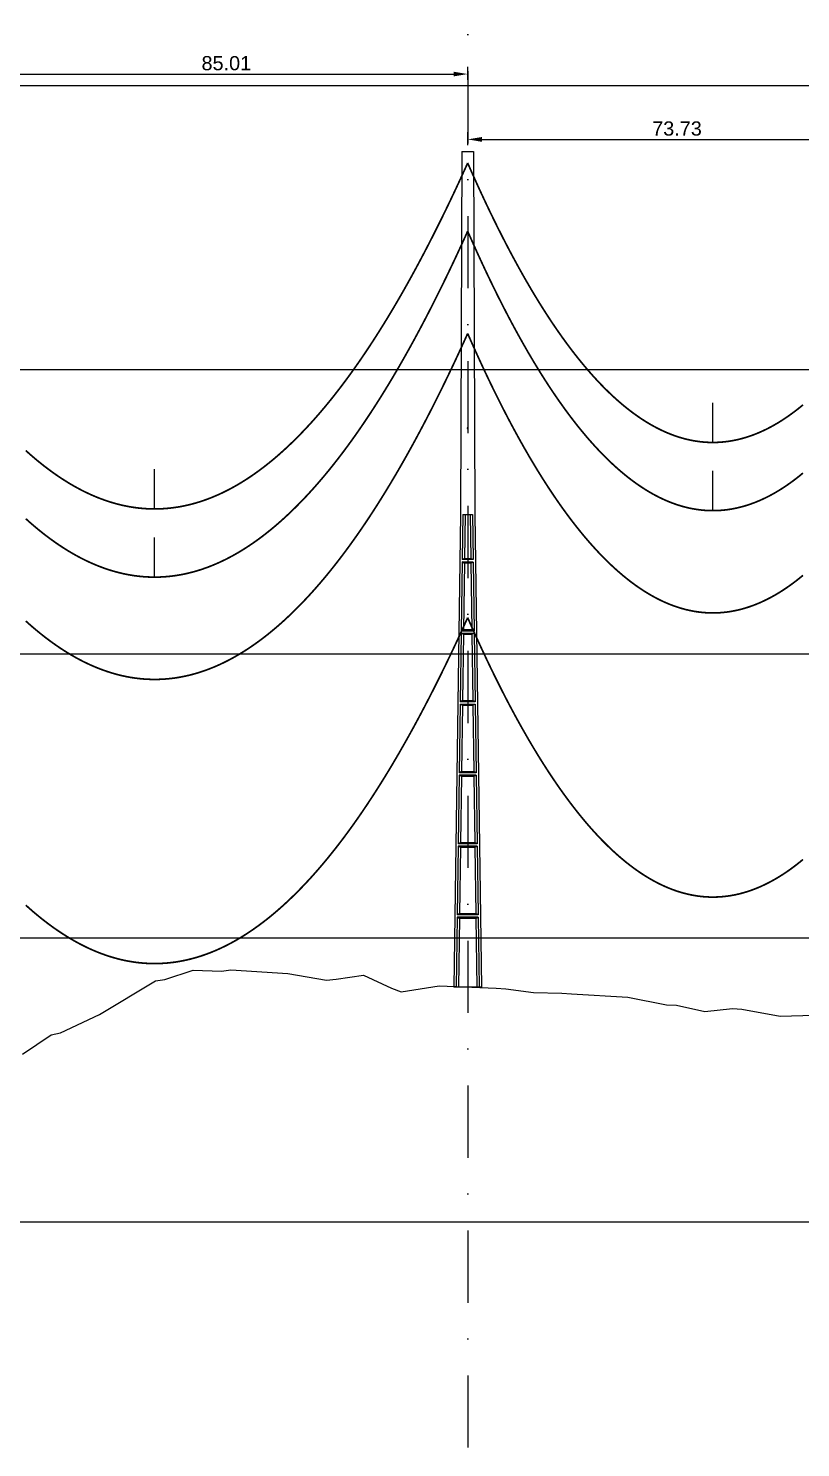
# Model space of a CAD drawing. Header units: metres. Extents: x -121 to 9872, y 3505 to 10721.
# Drawn here: x 3866.4 to 4002.4, y 6487.3 to 6737 of the extents above; entities that cross this region are included whole.
import ezdxf

# ---------------------------------------------------------------- set-up
doc = ezdxf.new("R2010")
doc.units = ezdxf.units.M
doc.header["$PDMODE"] = 2
doc.linetypes.add('DASHDOT', pattern=[25.4, 12.7, -6.35, 0, -6.35])
doc.linetypes.add('DASHED', pattern=[0.75, 0.5, -0.25])
for name, color, linetype in [('C-ROAD-PROF', 2, 'DASHED'), ('CON-EOL- FO', 101, 'Continuous'), ('CON-EOL- PROJEÇÃO', 22, 'Continuous'), ('CON-EOL-CA ARBUTUS', 144, 'Continuous'), ('cotas', 7, 'Continuous'), ('GRID', 253, 'Continuous'), ('POSTE DT', 7, 'Continuous')]:
    doc.layers.add(name, color=color, linetype=linetype)
doc.styles.get("Standard").update_dxf_attribs({"font": 'arial.ttf'})
doc.dimstyles.new('ISO-25', dxfattribs={"dimtxt": 2.5, "dimasz": 2.5, "dimexe": 1.25, "dimexo": 0.625, "dimtad": 1, "dimzin": 1, "dimtxsty": 'Standard', "dimcen": 2.5, "dimaunit": 1, "dimadec": 3, "dimazin": 3, "dimtfac": 1, "dimtmove": 0, "dimatfit": 3, "dimfxlon": 1, "dimarcsym": 0})

# ---------------------------------------------------------------- blocks, each defined once
blk = doc.blocks.new('*U9')
at = {"layer": 'POSTE DT', "extrusion": (0, 1, 0)}
for p, q in [((-3.31, 463.33), (-4.05, 262)), ((-3.31, 463.33), (3.31, 463.33)), ((3.31, 463.33), (4.06, 262)), ((-4.05, 262), (-7.72, 0)), ((-4.05, 262), (-4.05, 262)), ((-2.73, 262), (-3.08, 237.05)), ((-2.73, 262), (2.75, 262)), ((-1.42, 262), (-1.77, 237.57)), ((1.43, 262), (1.77, 237.57)), ((2.75, 262), (3.1, 237.05)), ((4.06, 262), (7.72, 0)), ((3.1, 237.05), (-3.08, 237.05)), ((-3.1, 235.74), (-3.63, 197.65)), ((3.11, 235.73), (-3.1, 235.74)), ((-1.8, 235.21), (-2.32, 198.19)), ((1.8, 235.21), (2.32, 198.19)), ((3.11, 235.73), (3.65, 197.65)), ((-3.65, 196.34), (-4.19, 158.25)), ((-2.35, 195.8), (-2.87, 158.8)), ((2.35, 195.8), (2.87, 158.8)), ((3.66, 196.34), (4.2, 158.25)), ((-4.21, 156.94), (-4.74, 118.85)), ((-2.9, 156.39), (-3.42, 119.41)), ((2.91, 156.39), (3.42, 119.41)), ((4.21, 156.94), (4.75, 118.85)), ((4.75, 118.85), (-4.74, 118.85)), ((-4.76, 117.54), (-5.29, 79.45)), ((4.77, 117.54), (-4.76, 117.54)), ((-3.46, 116.98), (-3.97, 80.02)), ((3.46, 116.98), (3.98, 80.02)), ((4.77, 117.54), (5.3, 79.45)), ((5.3, 79.45), (-5.29, 79.45)), ((-5.31, 78.14), (-5.85, 40.06)), ((5.32, 78.14), (-5.31, 78.14)), ((-4.01, 77.57), (-4.53, 40.63)), ((4.01, 77.57), (4.53, 40.63)), ((5.32, 78.14), (5.85, 40.06)), ((5.85, 40.06), (-5.85, 40.06)), ((-5.86, 38.74), (-6.41, 0)), ((5.87, 38.74), (-5.86, 38.74)), ((-4.56, 38.17), (-5.1, 0)), ((4.56, 38.17), (5.1, 0)), ((5.87, 38.74), (6.41, 0)), ((-6.41, 0), (-7.72, 0)), ((-5.1, 0), (-6.41, 0)), ((5.1, 0), (-5.1, 0)), ((6.41, 0), (5.1, 0)), ((7.72, 0), (6.41, 0))]:
    blk.add_line(p, q, dxfattribs=at)
at = {"layer": 'POSTE DT', "ltscale": 3}
for points in [[(-3.63, 197.65), (3.65, 197.65)], [(-3.65, 196.34), (3.66, 196.34)], [(4.2, 158.25), (-4.19, 158.25)], [(-4.21, 156.94), (4.21, 156.94)]]:
    blk.add_lwpolyline(points, dxfattribs=at)
at = {"layer": 'POSTE DT'}
for points, knots in [([(0.25, 309.94), (0.25, 309.93), (0.25, 309.93), (0.25, 309.92), (0.25, 309.91), (0.25, 309.9), (0.25, 309.89), (0.24, 309.85), (0.22, 309.82), (0.19, 309.77), (0.16, 309.74), (0.11, 309.71), (0.08, 309.7), (0.01, 309.68), (-0.02, 309.68), (-0.08, 309.7), (-0.11, 309.71), (-0.16, 309.74), (-0.18, 309.76), (-0.21, 309.8), (-0.22, 309.82), (-0.24, 309.85), (-0.24, 309.87), (-0.25, 309.89), (-0.25, 309.9), (-0.25, 309.92), (-0.25, 309.92), (-0.25, 309.93), (-0.25, 309.94), (-0.25, 309.95), (-0.25, 309.95), (-0.25, 309.96), (-0.25, 309.97), (-0.24, 310), (-0.23, 310.02), (-0.21, 310.07), (-0.2, 310.09), (-0.15, 310.14), (-0.13, 310.15), (-0.07, 310.18), (-0.03, 310.19), (0.03, 310.19), (0.06, 310.18), (0.12, 310.16), (0.14, 310.14), (0.18, 310.11), (0.2, 310.09), (0.21, 310.06), (0.22, 310.05), (0.23, 310.04), (0.24, 310.01), (0.24, 309.99), (0.25, 309.97), (0.25, 309.96), (0.25, 309.95), (0.25, 309.94), (0.25, 309.94), (0.25, 309.94), (0.25, 309.94)], [-54.728303, -54.728303, -54.728303, -54.728303, -54.309038, -54.309038, -53.647169, -53.647169, -52.532885, -52.532885, -48.86224, -48.86224, -45.282765, -45.282765, -41.52867, -41.52867, -37.867486, -37.867486, -34.454589, -34.454589, -31.301423, -31.301423, -28.48103, -28.48103, -26.961755, -26.961755, -25.7544, -25.7544, -25.136228, -25.136228, -24.64409, -24.64409, -24.094201, -24.094201, -23.191199, -23.191199, -20.494482, -20.494482, -17.342863, -17.342863, -13.645538, -13.645538, -9.835989, -9.835989, -6.296781, -6.296781, -3.005029, -3.005029, 0, 0, 0, 1.527594, 1.527594, 3.697216, 3.697216, 4.489727, 4.489727, 5.01438, 5.01438, 5.095313, 5.095313, 5.095313, 5.095313]), ([(-1.77, 237.57), (-1.99, 237.49), (-2.21, 237.4), (-2.64, 237.22), (-2.86, 237.14), (-3.08, 237.05)], [0, 0, 0, 0, 56.660495, 56.660495, 113.412826, 113.412826, 113.412826, 113.412826]), ([(1.77, 237.57), (1.18, 237.57), (0.59, 237.57), (-0.59, 237.57), (-1.18, 237.57), (-1.77, 237.57)], [0, 0, 0, 0, 67.306894, 67.306894, 134.614447, 134.614447, 134.614447, 134.614447]), ([(3.1, 237.05), (2.87, 237.14), (2.65, 237.23), (2.21, 237.4), (1.99, 237.49), (1.77, 237.57)], [0, 0, 0, 0, 56.738948, 56.738948, 113.38731, 113.38731, 113.38731, 113.38731]), ([(-3.1, 235.74), (-2.88, 235.65), (-2.67, 235.56), (-2.23, 235.39), (-2.02, 235.3), (-1.8, 235.21)], [0.055576, 0.055576, 0.055576, 0.055576, 56.767409, 56.767409, 113.50757, 113.50757, 113.50757, 113.50757]), ([(-1.8, 235.21), (-1.2, 235.21), (-0.6, 235.21), (0.6, 235.21), (1.2, 235.21), (1.8, 235.21)], [0, 0, 0, 0, 68.567797, 68.567797, 137.136247, 137.136247, 137.136247, 137.136247]), ([(1.8, 235.21), (2.02, 235.3), (2.24, 235.38), (2.68, 235.56), (2.89, 235.65), (3.11, 235.73)], [0, 0, 0, 0, 56.845349, 56.845349, 113.599799, 113.599799, 113.599799, 113.599799]), ([(-2.32, 198.19), (-2.54, 198.1), (-2.76, 198.01), (-3.2, 197.83), (-3.41, 197.74), (-3.63, 197.65)], [0, 0, 0, 0, 63.412073, 63.412073, 126.777421, 126.777421, 126.777421, 126.777421]), ([(2.32, 198.19), (1.55, 198.19), (0.77, 198.19), (-0.77, 198.19), (-1.55, 198.19), (-2.32, 198.19)], [0, 0, 0, 0, 88.31008, 88.31008, 176.620652, 176.620652, 176.620652, 176.620652]), ([(3.65, 197.65), (3.43, 197.74), (3.2, 197.83), (2.76, 198.01), (2.54, 198.1), (2.32, 198.19)], [0, 0, 0, 0, 63.488119, 63.488119, 126.880939, 126.880939, 126.880939, 126.880939]), ([(-3.65, 196.34), (-3.43, 196.25), (-3.22, 196.16), (-2.78, 195.98), (-2.57, 195.89), (-2.35, 195.8)], [0.054307, 0.054307, 0.054307, 0.054307, 63.527131, 63.527131, 127.063246, 127.063246, 127.063246, 127.063246]), ([(-2.35, 195.8), (-1.57, 195.8), (-0.78, 195.8), (0.79, 195.8), (1.57, 195.8), (2.35, 195.8)], [0, 0, 0, 0, 89.585713, 89.585713, 179.17191, 179.17191, 179.17191, 179.17191]), ([(2.35, 195.8), (2.57, 195.89), (2.79, 195.98), (3.23, 196.16), (3.45, 196.25), (3.66, 196.34)], [0, 0, 0, 0, 63.60246, 63.60246, 127.109696, 127.109696, 127.109696, 127.109696]), ([(-2.87, 158.8), (-3.09, 158.71), (-3.31, 158.62), (-3.75, 158.43), (-3.97, 158.34), (-4.19, 158.25)], [0, 0, 0, 0, 70.301707, 70.301707, 140.590947, 140.590947, 140.590947, 140.590947]), ([(2.87, 158.8), (1.92, 158.8), (0.96, 158.8), (-0.96, 158.8), (-1.91, 158.8), (-2.87, 158.8)], [0, 0, 0, 0, 109.314454, 109.314454, 218.629264, 218.629264, 218.629264, 218.629264]), ([(4.2, 158.25), (3.98, 158.34), (3.76, 158.44), (3.31, 158.62), (3.09, 158.71), (2.87, 158.8)], [0, 0, 0, 0, 70.379198, 70.379198, 140.659718, 140.659718, 140.659718, 140.659718]), ([(-4.21, 156.94), (-3.99, 156.85), (-3.77, 156.75), (-3.34, 156.57), (-3.12, 156.48), (-2.9, 156.39)], [0.053423, 0.053423, 0.053423, 0.053423, 70.429742, 70.429742, 140.90167, 140.90167, 140.90167, 140.90167]), ([(-2.9, 156.39), (-1.94, 156.39), (-0.97, 156.39), (0.97, 156.39), (1.94, 156.39), (2.91, 156.39)], [0, 0, 0, 0, 110.60219, 110.60219, 221.20473, 221.20473, 221.20473, 221.20473]), ([(2.91, 156.39), (3.12, 156.48), (3.34, 156.57), (3.78, 156.75), (4, 156.85), (4.21, 156.94)], [0, 0, 0, 0, 70.506649, 70.506649, 140.914701, 140.914701, 140.914701, 140.914701]), ([(-3.42, 119.41), (-3.64, 119.32), (-3.86, 119.23), (-4.3, 119.04), (-4.52, 118.95), (-4.74, 118.85)], [0, 0, 0, 0, 77.299547, 77.299547, 154.618634, 154.618634, 154.618634, 154.618634]), ([(3.42, 119.41), (2.28, 119.41), (1.14, 119.41), (-1.14, 119.41), (-2.28, 119.41), (-3.42, 119.41)], [0, 0, 0, 0, 130.319901, 130.319901, 260.640046, 260.640046, 260.640046, 260.640046]), ([(4.75, 118.85), (4.53, 118.95), (4.31, 119.04), (3.87, 119.23), (3.64, 119.32), (3.42, 119.41)], [0, 0, 0, 0, 77.381597, 77.381597, 154.66183, 154.66183, 154.66183, 154.66183]), ([(-4.76, 117.54), (-4.54, 117.45), (-4.32, 117.35), (-3.89, 117.17), (-3.67, 117.07), (-3.46, 116.98)], [0.052784, 0.052784, 0.052784, 0.052784, 77.438432, 77.438432, 154.950301, 154.950301, 154.950301, 154.950301]), ([(-3.46, 116.98), (-2.3, 116.98), (-1.15, 116.98), (1.15, 116.98), (2.31, 116.98), (3.46, 116.98)], [0, 0, 0, 0, 131.617604, 131.617604, 263.235447, 263.235447, 263.235447, 263.235447]), ([(3.46, 116.98), (3.68, 117.07), (3.89, 117.17), (4.33, 117.35), (4.55, 117.45), (4.77, 117.54)], [0, 0, 0, 0, 77.520013, 77.520013, 154.938747, 154.938747, 154.938747, 154.938747]), ([(-3.97, 80.02), (-4.19, 79.93), (-4.41, 79.83), (-4.85, 79.64), (-5.07, 79.55), (-5.29, 79.45)], [0, 0, 0, 0, 84.379671, 84.379671, 168.809376, 168.809376, 168.809376, 168.809376]), ([(3.98, 80.02), (2.65, 80.02), (1.33, 80.02), (-1.32, 80.02), (-2.65, 80.02), (-3.97, 80.02)], [0, 0, 0, 0, 151.326157, 151.326157, 302.652465, 302.652465, 302.652465, 302.652465]), ([(5.3, 79.45), (5.08, 79.55), (4.86, 79.64), (4.42, 79.83), (4.2, 79.93), (3.98, 80.02)], [0, 0, 0, 0, 84.46863, 84.46863, 168.833721, 168.833721, 168.833721, 168.833721]), ([(-5.31, 78.14), (-5.09, 78.05), (-4.88, 77.95), (-4.44, 77.76), (-4.23, 77.67), (-4.01, 77.57)], [0.052308, 0.052308, 0.052308, 0.052308, 84.527725, 84.527725, 169.158824, 169.158824, 169.158824, 169.158824]), ([(-4.01, 77.57), (-2.67, 77.57), (-1.34, 77.57), (1.34, 77.57), (2.67, 77.57), (4.01, 77.57)], [0, 0, 0, 0, 152.632212, 152.632212, 305.264569, 305.264569, 305.264569, 305.264569]), ([(4.01, 77.57), (4.23, 77.67), (4.45, 77.76), (4.88, 77.95), (5.1, 78.05), (5.32, 78.14)], [0, 0, 0, 0, 84.616316, 84.616316, 169.129178, 169.129178, 169.129178, 169.129178]), ([(-4.53, 40.63), (-4.75, 40.53), (-4.97, 40.44), (-5.41, 40.25), (-5.63, 40.15), (-5.85, 40.06)], [0, 0, 0, 0, 91.523648, 91.523648, 183.126775, 183.126775, 183.126775, 183.126775]), ([(4.53, 40.63), (3.02, 40.63), (1.51, 40.63), (-1.51, 40.63), (-3.02, 40.63), (-4.53, 40.63)], [0, 0, 0, 0, 172.33304, 172.33304, 344.666151, 344.666151, 344.666151, 344.666151]), ([(5.85, 40.06), (5.63, 40.15), (5.41, 40.25), (4.97, 40.44), (4.75, 40.53), (4.53, 40.63)], [0, 0, 0, 0, 91.621326, 91.621326, 183.137324, 183.137324, 183.137324, 183.137324]), ([(-5.86, 38.74), (-5.65, 38.65), (-5.43, 38.55), (-5, 38.36), (-4.78, 38.26), (-4.56, 38.17)], [0.026524, 0.026524, 0.026524, 0.026524, 91.679563, 91.679563, 183.466041, 183.466041, 183.466041, 183.466041]), ([(-4.56, 38.17), (-3.04, 38.17), (-1.52, 38.17), (1.52, 38.17), (3.04, 38.17), (4.56, 38.17)], [0, 0, 0, 0, 173.646192, 173.646192, 347.292451, 347.292451, 347.292451, 347.292451]), ([(4.56, 38.17), (4.78, 38.26), (5, 38.36), (5.43, 38.55), (5.65, 38.65), (5.87, 38.74)], [0, 0, 0, 0, 91.776928, 91.776928, 183.448614, 183.448614, 183.448614, 183.448614])]:
    blk.add_open_spline(points, degree=3, knots=knots, dxfattribs=at)
blk = doc.blocks.new('*D366')
at = {"layer": 'cotas', "color": 0, "lineweight": -2, "transparency": 16777216}
for p, q in [((3858.77, 6727.97), (3858.77, 6730.22)), ((3861.27, 6728.97), (3941.29, 6728.97)), ((3943.79, 6727.97), (3943.79, 6730.22))]:
    blk.add_line(p, q, dxfattribs=at)
at = {"layer": 'cotas', "color": 0, "transparency": 16777216}
for points in [[(3861.27, 6729.39), (3861.27, 6728.56), (3858.77, 6728.97)], [(3941.29, 6729.39), (3941.29, 6728.56), (3943.79, 6728.97)]]:
    blk.add_solid(points, dxfattribs=at)
at = {"layer": 'Defpoints', "color": 0, "transparency": 16777216}
for p in [(3943.79, 6728.97), (3943.79, 6715.32), (3858.77, 6681.27)]:
    blk.add_point(p, dxfattribs=at)
at = {"layer": 'cotas', "color": 0, "transparency": 16777216, "insert": (3901.28, 6730.87), "char_height": 2.5, "attachment_point": 5}
blk.add_mtext('85.01', dxfattribs=at)
blk = doc.blocks.new('*D367')
at = {"layer": 'cotas', "color": 0, "lineweight": -2, "transparency": 16777216}
for p, q in [((3943.79, 6716.47), (3943.79, 6718.72)), ((4017.51, 6716.47), (4017.51, 6718.72)), ((3946.29, 6717.47), (4015.01, 6717.47))]:
    blk.add_line(p, q, dxfattribs=at)
at = {"layer": 'cotas', "color": 0, "transparency": 16777216}
for points in [[(3946.29, 6717.89), (3946.29, 6717.05), (3943.79, 6717.47)], [(4015.01, 6717.89), (4015.01, 6717.05), (4017.51, 6717.47)]]:
    blk.add_solid(points, dxfattribs=at)
at = {"layer": 'Defpoints', "color": 0, "transparency": 16777216}
for p in [(4017.51, 6717.47), (3943.79, 6715.32), (4017.51, 6690.69)]:
    blk.add_point(p, dxfattribs=at)
at = {"layer": 'cotas', "color": 0, "transparency": 16777216, "insert": (3980.65, 6719.37), "char_height": 2.5, "attachment_point": 5}
blk.add_mtext('73.73', dxfattribs=at)

msp = doc.modelspace()

# ---------------------------------------------------------------- linework, layer by layer
at = {"layer": 'C-ROAD-PROF', "color": 0, "linetype": 'Continuous', "lineweight": -3}
msp.add_lwpolyline([(3865.383, 6556.481), (3870.403, 6559.914), (3872.085, 6560.234), (3878.929, 6563.501), (3888.78, 6569.406), (3890.438, 6569.663), (3895.43, 6571.311), (3900.437, 6571.132), (3902.079, 6571.36), (3912.125, 6570.705), (3918.9, 6569.544), (3920.605, 6569.692), (3925.458, 6570.391), (3930.389, 6568.139), (3932.049, 6567.458), (3938.743, 6568.519), (3948.828, 6568.114), (3950.495, 6567.996), (3955.382, 6567.361), (3960.364, 6567.248), (3962.041, 6567.112), (3971.997, 6566.516), (3978.776, 6565.181), (3980.541, 6565.126), (3985.547, 6564.021), (3990.421, 6564.552), (3992.074, 6564.409), (3998.806, 6563.214), (4008.796, 6563.482)], dxfattribs=at)
at = {"layer": 'CON-EOL- FO', "const_width": 0.3}
for points in [[(3865.963, 6632.721), (3866.386, 6632.341), (3866.809, 6631.968), (3867.232, 6631.603), (3867.655, 6631.245), (3868.078, 6630.894), (3868.501, 6630.55), (3868.924, 6630.213), (3869.347, 6629.883), (3869.77, 6629.561), (3870.193, 6629.246), (3870.616, 6628.937), (3871.039, 6628.636), (3871.462, 6628.343), (3871.885, 6628.056), (3872.308, 6627.776), (3872.731, 6627.504), (3873.153, 6627.239), (3873.576, 6626.981), (3873.999, 6626.73), (3874.422, 6626.486), (3874.845, 6626.249), (3875.268, 6626.02), (3875.691, 6625.798), (3876.114, 6625.582), (3876.537, 6625.374), (3876.96, 6625.173), (3877.383, 6624.98), (3877.806, 6624.793), (3878.229, 6624.613), (3878.652, 6624.441), (3879.075, 6624.276), (3879.498, 6624.118), (3879.921, 6623.967), (3880.344, 6623.823), (3880.766, 6623.687), (3881.189, 6623.557), (3881.612, 6623.435), (3882.035, 6623.319), (3882.458, 6623.211), (3882.881, 6623.11), (3883.304, 6623.017), (3883.727, 6622.93), (3884.15, 6622.85), (3884.573, 6622.778), (3884.996, 6622.713), (3885.419, 6622.655), (3885.842, 6622.604), (3886.265, 6622.56), (3886.688, 6622.523), (3887.111, 6622.493), (3887.534, 6622.471), (3887.957, 6622.456), (3888.379, 6622.447), (3888.802, 6622.446), (3889.225, 6622.453), (3889.648, 6622.466), (3890.071, 6622.486), (3890.494, 6622.514), (3890.917, 6622.548), (3891.34, 6622.59), (3891.763, 6622.639), (3892.186, 6622.695), (3892.609, 6622.758), (3893.032, 6622.828), (3893.455, 6622.906), (3893.878, 6622.99), (3894.301, 6623.082), (3894.724, 6623.181), (3895.147, 6623.287), (3895.57, 6623.4), (3895.993, 6623.52), (3896.415, 6623.648), (3896.838, 6623.782), (3897.261, 6623.924), (3897.684, 6624.073), (3898.107, 6624.229), (3898.53, 6624.392), (3898.953, 6624.562), (3899.376, 6624.74), (3899.799, 6624.924), (3900.222, 6625.116), (3900.645, 6625.315), (3901.068, 6625.521), (3901.491, 6625.734), (3901.914, 6625.954), (3902.337, 6626.181), (3902.76, 6626.416), (3903.183, 6626.658), (3903.606, 6626.906), (3904.028, 6627.162), (3904.451, 6627.426), (3904.874, 6627.696), (3905.297, 6627.973), (3905.72, 6628.258), (3906.143, 6628.55), (3906.566, 6628.849), (3906.989, 6629.155), (3907.412, 6629.468), (3907.835, 6629.788), (3908.258, 6630.116), (3908.681, 6630.45), (3909.104, 6630.792), (3909.527, 6631.141), (3909.95, 6631.497), (3910.373, 6631.861), (3910.796, 6632.231), (3911.219, 6632.609), (3911.641, 6632.993), (3912.064, 6633.385), (3912.487, 6633.785), (3912.91, 6634.191), (3913.333, 6634.604), (3913.756, 6635.025), (3914.179, 6635.453), (3914.602, 6635.888), (3915.025, 6636.33), (3915.448, 6636.779), (3915.871, 6637.236), (3916.294, 6637.699), (3916.717, 6638.17), (3917.14, 6638.648), (3917.563, 6639.133), (3917.986, 6639.626), (3918.409, 6640.125), (3918.832, 6640.632), (3919.255, 6641.146), (3919.677, 6641.667), (3920.1, 6642.196), (3920.523, 6642.731), (3920.946, 6643.274), (3921.369, 6643.824), (3921.792, 6644.381), (3922.215, 6644.945), (3922.638, 6645.517), (3923.061, 6646.096), (3923.484, 6646.681), (3923.907, 6647.275), (3924.33, 6647.875), (3924.753, 6648.482), (3925.176, 6649.097), (3925.599, 6649.719), (3926.022, 6650.348), (3926.445, 6650.985), (3926.868, 6651.628), (3927.29, 6652.279), (3927.713, 6652.937), (3928.136, 6653.602), (3928.559, 6654.275), (3928.982, 6654.955), (3929.405, 6655.642), (3929.828, 6656.336), (3930.251, 6657.037), (3930.674, 6657.746), (3931.097, 6658.462), (3931.52, 6659.185), (3931.943, 6659.915), (3932.366, 6660.653), (3932.789, 6661.397), (3933.212, 6662.15), (3933.635, 6662.909), (3934.058, 6663.675), (3934.481, 6664.449), (3934.903, 6665.23), (3935.326, 6666.019), (3935.749, 6666.814), (3936.172, 6667.617), (3936.595, 6668.427), (3937.018, 6669.245), (3937.441, 6670.069), (3937.864, 6670.901), (3938.287, 6671.74), (3938.71, 6672.587), (3939.133, 6673.441), (3939.556, 6674.302), (3939.979, 6675.17), (3940.402, 6676.046), (3940.825, 6676.929), (3941.248, 6677.819), (3941.671, 6678.716), (3942.094, 6679.621), (3942.516, 6680.533), (3942.939, 6681.452), (3943.362, 6682.379), (3943.785, 6683.313)], [(3943.785, 6683.313), (3944.152, 6682.478), (3944.519, 6681.65), (3944.886, 6680.829), (3945.253, 6680.016), (3945.619, 6679.209), (3945.986, 6678.41), (3946.353, 6677.618), (3946.72, 6676.834), (3947.086, 6676.056), (3947.453, 6675.286), (3947.82, 6674.523), (3948.187, 6673.768), (3948.554, 6673.019), (3948.92, 6672.278), (3949.287, 6671.544), (3949.654, 6670.817), (3950.021, 6670.097), (3950.388, 6669.385), (3950.754, 6668.679), (3951.121, 6667.981), (3951.488, 6667.29), (3951.855, 6666.607), (3952.222, 6665.93), (3952.588, 6665.261), (3952.955, 6664.598), (3953.322, 6663.943), (3953.689, 6663.296), (3954.056, 6662.655), (3954.422, 6662.021), (3954.789, 6661.395), (3955.156, 6660.776), (3955.523, 6660.164), (3955.89, 6659.559), (3956.256, 6658.961), (3956.623, 6658.371), (3956.99, 6657.788), (3957.357, 6657.211), (3957.724, 6656.642), (3958.09, 6656.08), (3958.457, 6655.526), (3958.824, 6654.978), (3959.191, 6654.438), (3959.558, 6653.904), (3959.924, 6653.378), (3960.291, 6652.859), (3960.658, 6652.347), (3961.025, 6651.842), (3961.392, 6651.345), (3961.758, 6650.854), (3962.125, 6650.371), (3962.492, 6649.894), (3962.859, 6649.425), (3963.226, 6648.963), (3963.592, 6648.508), (3963.959, 6648.061), (3964.326, 6647.62), (3964.693, 6647.186), (3965.059, 6646.76), (3965.426, 6646.341), (3965.793, 6645.928), (3966.16, 6645.523), (3966.527, 6645.125), (3966.893, 6644.734), (3967.26, 6644.35), (3967.627, 6643.974), (3967.994, 6643.604), (3968.361, 6643.242), (3968.727, 6642.886), (3969.094, 6642.538), (3969.461, 6642.197), (3969.828, 6641.863), (3970.195, 6641.536), (3970.561, 6641.216), (3970.928, 6640.903), (3971.295, 6640.597), (3971.662, 6640.298), (3972.029, 6640.007), (3972.395, 6639.722), (3972.762, 6639.445), (3973.129, 6639.175), (3973.496, 6638.911), (3973.863, 6638.655), (3974.229, 6638.406), (3974.596, 6638.164), (3974.963, 6637.929), (3975.33, 6637.702), (3975.697, 6637.481), (3976.063, 6637.267), (3976.43, 6637.061), (3976.797, 6636.861), (3977.164, 6636.669), (3977.531, 6636.483), (3977.897, 6636.305), (3978.264, 6636.134), (3978.631, 6635.97), (3978.998, 6635.812), (3979.365, 6635.662), (3979.731, 6635.52), (3980.098, 6635.384), (3980.465, 6635.255), (3980.832, 6635.133), (3981.199, 6635.019), (3981.565, 6634.911), (3981.932, 6634.81), (3982.299, 6634.717), (3982.666, 6634.631), (3983.033, 6634.551), (3983.399, 6634.479), (3983.766, 6634.414), (3984.133, 6634.356), (3984.5, 6634.305), (3984.866, 6634.261), (3985.233, 6634.224), (3985.6, 6634.194), (3985.967, 6634.171), (3986.334, 6634.155), (3986.7, 6634.147), (3987.067, 6634.145), (3987.434, 6634.151), (3987.801, 6634.163), (3988.168, 6634.183), (3988.534, 6634.209), (3988.901, 6634.243), (3989.268, 6634.284), (3989.635, 6634.332), (3990.002, 6634.387), (3990.368, 6634.449), (3990.735, 6634.518), (3991.102, 6634.594), (3991.469, 6634.677), (3991.836, 6634.767), (3992.202, 6634.865), (3992.569, 6634.969), (3992.936, 6635.08), (3993.303, 6635.199), (3993.67, 6635.324), (3994.036, 6635.457), (3994.403, 6635.597), (3994.77, 6635.744), (3995.137, 6635.898), (3995.504, 6636.059), (3995.87, 6636.227), (3996.237, 6636.402), (3996.604, 6636.584), (3996.971, 6636.773), (3997.338, 6636.969), (3997.704, 6637.173), (3998.071, 6637.383), (3998.438, 6637.601), (3998.805, 6637.825), (3999.172, 6638.057), (3999.538, 6638.296), (3999.905, 6638.542), (4000.272, 6638.795), (4000.639, 6639.055), (4001.006, 6639.322), (4001.372, 6639.596), (4001.739, 6639.877), (4002.106, 6640.166), (4002.473, 6640.461), (4002.839, 6640.764)]]:
    msp.add_lwpolyline(points, dxfattribs=at)
at = {"layer": 'CON-EOL- PROJEÇÃO', "lineweight": 30, "const_width": 0.3}
for points in [[(3865.963, 6582.721), (3866.386, 6582.341), (3866.809, 6581.968), (3867.232, 6581.603), (3867.655, 6581.245), (3868.078, 6580.894), (3868.501, 6580.55), (3868.924, 6580.213), (3869.347, 6579.883), (3869.77, 6579.561), (3870.193, 6579.246), (3870.616, 6578.937), (3871.039, 6578.636), (3871.462, 6578.343), (3871.885, 6578.056), (3872.308, 6577.776), (3872.731, 6577.504), (3873.153, 6577.239), (3873.576, 6576.981), (3873.999, 6576.73), (3874.422, 6576.486), (3874.845, 6576.249), (3875.268, 6576.02), (3875.691, 6575.798), (3876.114, 6575.582), (3876.537, 6575.374), (3876.96, 6575.173), (3877.383, 6574.98), (3877.806, 6574.793), (3878.229, 6574.613), (3878.652, 6574.441), (3879.075, 6574.276), (3879.498, 6574.118), (3879.921, 6573.967), (3880.344, 6573.823), (3880.766, 6573.687), (3881.189, 6573.557), (3881.612, 6573.435), (3882.035, 6573.319), (3882.458, 6573.211), (3882.881, 6573.11), (3883.304, 6573.017), (3883.727, 6572.93), (3884.15, 6572.85), (3884.573, 6572.778), (3884.996, 6572.713), (3885.419, 6572.655), (3885.842, 6572.604), (3886.265, 6572.56), (3886.688, 6572.523), (3887.111, 6572.493), (3887.534, 6572.471), (3887.957, 6572.456), (3888.379, 6572.447), (3888.802, 6572.446), (3889.225, 6572.453), (3889.648, 6572.466), (3890.071, 6572.486), (3890.494, 6572.514), (3890.917, 6572.548), (3891.34, 6572.59), (3891.763, 6572.639), (3892.186, 6572.695), (3892.609, 6572.758), (3893.032, 6572.828), (3893.455, 6572.906), (3893.878, 6572.99), (3894.301, 6573.082), (3894.724, 6573.181), (3895.147, 6573.287), (3895.57, 6573.4), (3895.993, 6573.52), (3896.415, 6573.648), (3896.838, 6573.782), (3897.261, 6573.924), (3897.684, 6574.073), (3898.107, 6574.229), (3898.53, 6574.392), (3898.953, 6574.562), (3899.376, 6574.74), (3899.799, 6574.924), (3900.222, 6575.116), (3900.645, 6575.315), (3901.068, 6575.521), (3901.491, 6575.734), (3901.914, 6575.954), (3902.337, 6576.181), (3902.76, 6576.416), (3903.183, 6576.658), (3903.606, 6576.906), (3904.028, 6577.162), (3904.451, 6577.426), (3904.874, 6577.696), (3905.297, 6577.973), (3905.72, 6578.258), (3906.143, 6578.55), (3906.566, 6578.849), (3906.989, 6579.155), (3907.412, 6579.468), (3907.835, 6579.788), (3908.258, 6580.116), (3908.681, 6580.45), (3909.104, 6580.792), (3909.527, 6581.141), (3909.95, 6581.497), (3910.373, 6581.861), (3910.796, 6582.231), (3911.219, 6582.609), (3911.641, 6582.993), (3912.064, 6583.385), (3912.487, 6583.785), (3912.91, 6584.191), (3913.333, 6584.604), (3913.756, 6585.025), (3914.179, 6585.453), (3914.602, 6585.888), (3915.025, 6586.33), (3915.448, 6586.779), (3915.871, 6587.236), (3916.294, 6587.699), (3916.717, 6588.17), (3917.14, 6588.648), (3917.563, 6589.133), (3917.986, 6589.626), (3918.409, 6590.125), (3918.832, 6590.632), (3919.255, 6591.146), (3919.677, 6591.667), (3920.1, 6592.196), (3920.523, 6592.731), (3920.946, 6593.274), (3921.369, 6593.824), (3921.792, 6594.381), (3922.215, 6594.945), (3922.638, 6595.517), (3923.061, 6596.096), (3923.484, 6596.681), (3923.907, 6597.275), (3924.33, 6597.875), (3924.753, 6598.482), (3925.176, 6599.097), (3925.599, 6599.719), (3926.022, 6600.348), (3926.445, 6600.985), (3926.868, 6601.628), (3927.29, 6602.279), (3927.713, 6602.937), (3928.136, 6603.602), (3928.559, 6604.275), (3928.982, 6604.955), (3929.405, 6605.641), (3929.828, 6606.336), (3930.251, 6607.037), (3930.674, 6607.746), (3931.097, 6608.462), (3931.52, 6609.185), (3931.943, 6609.915), (3932.366, 6610.653), (3932.789, 6611.397), (3933.212, 6612.15), (3933.635, 6612.909), (3934.058, 6613.675), (3934.481, 6614.449), (3934.903, 6615.23), (3935.326, 6616.019), (3935.749, 6616.814), (3936.172, 6617.617), (3936.595, 6618.427), (3937.018, 6619.245), (3937.441, 6620.069), (3937.864, 6620.901), (3938.287, 6621.74), (3938.71, 6622.587), (3939.133, 6623.441), (3939.556, 6624.302), (3939.979, 6625.17), (3940.402, 6626.046), (3940.825, 6626.929), (3941.248, 6627.819), (3941.671, 6628.716), (3942.094, 6629.621), (3942.516, 6630.533), (3942.939, 6631.452), (3943.362, 6632.379), (3943.785, 6633.313)], [(3943.785, 6633.313), (3944.152, 6632.478), (3944.519, 6631.65), (3944.886, 6630.829), (3945.253, 6630.016), (3945.619, 6629.209), (3945.986, 6628.41), (3946.353, 6627.618), (3946.72, 6626.834), (3947.086, 6626.056), (3947.453, 6625.286), (3947.82, 6624.523), (3948.187, 6623.768), (3948.554, 6623.019), (3948.92, 6622.278), (3949.287, 6621.544), (3949.654, 6620.817), (3950.021, 6620.097), (3950.388, 6619.385), (3950.754, 6618.679), (3951.121, 6617.981), (3951.488, 6617.29), (3951.855, 6616.607), (3952.222, 6615.93), (3952.588, 6615.261), (3952.955, 6614.598), (3953.322, 6613.943), (3953.689, 6613.296), (3954.056, 6612.655), (3954.422, 6612.021), (3954.789, 6611.395), (3955.156, 6610.776), (3955.523, 6610.164), (3955.89, 6609.559), (3956.256, 6608.961), (3956.623, 6608.371), (3956.99, 6607.788), (3957.357, 6607.211), (3957.724, 6606.642), (3958.09, 6606.08), (3958.457, 6605.526), (3958.824, 6604.978), (3959.191, 6604.438), (3959.558, 6603.904), (3959.924, 6603.378), (3960.291, 6602.859), (3960.658, 6602.347), (3961.025, 6601.842), (3961.392, 6601.345), (3961.758, 6600.854), (3962.125, 6600.371), (3962.492, 6599.894), (3962.859, 6599.425), (3963.226, 6598.963), (3963.592, 6598.508), (3963.959, 6598.061), (3964.326, 6597.62), (3964.693, 6597.186), (3965.059, 6596.76), (3965.426, 6596.341), (3965.793, 6595.928), (3966.16, 6595.523), (3966.527, 6595.125), (3966.893, 6594.734), (3967.26, 6594.35), (3967.627, 6593.974), (3967.994, 6593.604), (3968.361, 6593.242), (3968.727, 6592.886), (3969.094, 6592.538), (3969.461, 6592.197), (3969.828, 6591.863), (3970.195, 6591.536), (3970.561, 6591.216), (3970.928, 6590.903), (3971.295, 6590.597), (3971.662, 6590.298), (3972.029, 6590.007), (3972.395, 6589.722), (3972.762, 6589.445), (3973.129, 6589.175), (3973.496, 6588.911), (3973.863, 6588.655), (3974.229, 6588.406), (3974.596, 6588.164), (3974.963, 6587.929), (3975.33, 6587.702), (3975.697, 6587.481), (3976.063, 6587.267), (3976.43, 6587.061), (3976.797, 6586.861), (3977.164, 6586.669), (3977.531, 6586.483), (3977.897, 6586.305), (3978.264, 6586.134), (3978.631, 6585.97), (3978.998, 6585.812), (3979.365, 6585.662), (3979.731, 6585.52), (3980.098, 6585.384), (3980.465, 6585.255), (3980.832, 6585.133), (3981.199, 6585.019), (3981.565, 6584.911), (3981.932, 6584.81), (3982.299, 6584.717), (3982.666, 6584.631), (3983.033, 6584.551), (3983.399, 6584.479), (3983.766, 6584.414), (3984.133, 6584.356), (3984.5, 6584.305), (3984.866, 6584.261), (3985.233, 6584.224), (3985.6, 6584.194), (3985.967, 6584.171), (3986.334, 6584.155), (3986.7, 6584.147), (3987.067, 6584.145), (3987.434, 6584.151), (3987.801, 6584.163), (3988.168, 6584.183), (3988.534, 6584.209), (3988.901, 6584.243), (3989.268, 6584.284), (3989.635, 6584.332), (3990.002, 6584.387), (3990.368, 6584.449), (3990.735, 6584.518), (3991.102, 6584.594), (3991.469, 6584.677), (3991.836, 6584.767), (3992.202, 6584.865), (3992.569, 6584.969), (3992.936, 6585.08), (3993.303, 6585.199), (3993.67, 6585.324), (3994.036, 6585.457), (3994.403, 6585.597), (3994.77, 6585.744), (3995.137, 6585.898), (3995.504, 6586.059), (3995.87, 6586.227), (3996.237, 6586.402), (3996.604, 6586.584), (3996.971, 6586.773), (3997.338, 6586.969), (3997.704, 6587.173), (3998.071, 6587.383), (3998.438, 6587.601), (3998.805, 6587.825), (3999.172, 6588.057), (3999.538, 6588.296), (3999.905, 6588.542), (4000.272, 6588.795), (4000.639, 6589.055), (4001.006, 6589.322), (4001.372, 6589.596), (4001.739, 6589.877), (4002.106, 6590.166), (4002.473, 6590.461), (4002.839, 6590.764)]]:
    msp.add_lwpolyline(points, dxfattribs=at)
at = {"layer": 'CON-EOL-CA ARBUTUS'}
for p, q in [((3986.967, 6664.145), (3986.967, 6671.145)), ((3888.653, 6652.446), (3888.653, 6659.446)), ((3986.967, 6652.145), (3986.967, 6659.145)), ((3888.653, 6640.446), (3888.653, 6647.446))]:
    msp.add_line(p, q, dxfattribs=at)
at = {"layer": 'CON-EOL-CA ARBUTUS', "const_width": 0.3}
for points in [[(3865.963, 6662.721), (3866.386, 6662.341), (3866.809, 6661.968), (3867.232, 6661.603), (3867.655, 6661.245), (3868.078, 6660.894), (3868.501, 6660.55), (3868.924, 6660.213), (3869.347, 6659.883), (3869.77, 6659.561), (3870.193, 6659.246), (3870.616, 6658.937), (3871.039, 6658.636), (3871.462, 6658.343), (3871.885, 6658.056), (3872.308, 6657.776), (3872.731, 6657.504), (3873.153, 6657.239), (3873.576, 6656.981), (3873.999, 6656.73), (3874.422, 6656.486), (3874.845, 6656.249), (3875.268, 6656.02), (3875.691, 6655.798), (3876.114, 6655.582), (3876.537, 6655.374), (3876.96, 6655.173), (3877.383, 6654.98), (3877.806, 6654.793), (3878.229, 6654.613), (3878.652, 6654.441), (3879.075, 6654.276), (3879.498, 6654.118), (3879.921, 6653.967), (3880.344, 6653.823), (3880.766, 6653.687), (3881.189, 6653.557), (3881.612, 6653.435), (3882.035, 6653.319), (3882.458, 6653.211), (3882.881, 6653.11), (3883.304, 6653.017), (3883.727, 6652.93), (3884.15, 6652.85), (3884.573, 6652.778), (3884.996, 6652.713), (3885.419, 6652.655), (3885.842, 6652.604), (3886.265, 6652.56), (3886.688, 6652.523), (3887.111, 6652.493), (3887.534, 6652.471), (3887.957, 6652.456), (3888.379, 6652.447), (3888.802, 6652.446), (3889.225, 6652.453), (3889.648, 6652.466), (3890.071, 6652.486), (3890.494, 6652.514), (3890.917, 6652.548), (3891.34, 6652.59), (3891.763, 6652.639), (3892.186, 6652.695), (3892.609, 6652.758), (3893.032, 6652.828), (3893.455, 6652.906), (3893.878, 6652.99), (3894.301, 6653.082), (3894.724, 6653.181), (3895.147, 6653.287), (3895.57, 6653.4), (3895.993, 6653.52), (3896.415, 6653.648), (3896.838, 6653.782), (3897.261, 6653.924), (3897.684, 6654.073), (3898.107, 6654.229), (3898.53, 6654.392), (3898.953, 6654.562), (3899.376, 6654.74), (3899.799, 6654.924), (3900.222, 6655.116), (3900.645, 6655.315), (3901.068, 6655.521), (3901.491, 6655.734), (3901.914, 6655.954), (3902.337, 6656.181), (3902.76, 6656.416), (3903.183, 6656.658), (3903.606, 6656.906), (3904.028, 6657.162), (3904.451, 6657.426), (3904.874, 6657.696), (3905.297, 6657.973), (3905.72, 6658.258), (3906.143, 6658.55), (3906.566, 6658.849), (3906.989, 6659.155), (3907.412, 6659.468), (3907.835, 6659.788), (3908.258, 6660.116), (3908.681, 6660.45), (3909.104, 6660.792), (3909.527, 6661.141), (3909.95, 6661.497), (3910.373, 6661.861), (3910.796, 6662.231), (3911.219, 6662.609), (3911.641, 6662.993), (3912.064, 6663.385), (3912.487, 6663.785), (3912.91, 6664.191), (3913.333, 6664.604), (3913.756, 6665.025), (3914.179, 6665.453), (3914.602, 6665.888), (3915.025, 6666.33), (3915.448, 6666.779), (3915.871, 6667.236), (3916.294, 6667.699), (3916.717, 6668.17), (3917.14, 6668.648), (3917.563, 6669.133), (3917.986, 6669.626), (3918.409, 6670.125), (3918.832, 6670.632), (3919.255, 6671.146), (3919.677, 6671.667), (3920.1, 6672.196), (3920.523, 6672.731), (3920.946, 6673.274), (3921.369, 6673.824), (3921.792, 6674.381), (3922.215, 6674.945), (3922.638, 6675.517), (3923.061, 6676.096), (3923.484, 6676.681), (3923.907, 6677.275), (3924.33, 6677.875), (3924.753, 6678.482), (3925.176, 6679.097), (3925.599, 6679.719), (3926.022, 6680.348), (3926.445, 6680.985), (3926.868, 6681.628), (3927.29, 6682.279), (3927.713, 6682.937), (3928.136, 6683.602), (3928.559, 6684.275), (3928.982, 6684.955), (3929.405, 6685.641), (3929.828, 6686.336), (3930.251, 6687.037), (3930.674, 6687.746), (3931.097, 6688.462), (3931.52, 6689.185), (3931.943, 6689.915), (3932.366, 6690.653), (3932.789, 6691.397), (3933.212, 6692.15), (3933.635, 6692.909), (3934.058, 6693.675), (3934.481, 6694.449), (3934.903, 6695.23), (3935.326, 6696.019), (3935.749, 6696.814), (3936.172, 6697.617), (3936.595, 6698.427), (3937.018, 6699.245), (3937.441, 6700.069), (3937.864, 6700.901), (3938.287, 6701.74), (3938.71, 6702.587), (3939.133, 6703.441), (3939.556, 6704.302), (3939.979, 6705.17), (3940.402, 6706.046), (3940.825, 6706.929), (3941.248, 6707.819), (3941.671, 6708.716), (3942.094, 6709.621), (3942.516, 6710.533), (3942.939, 6711.452), (3943.362, 6712.379), (3943.785, 6713.313)], [(3943.785, 6713.313), (3944.152, 6712.478), (3944.519, 6711.65), (3944.886, 6710.829), (3945.253, 6710.016), (3945.619, 6709.209), (3945.986, 6708.41), (3946.353, 6707.618), (3946.72, 6706.834), (3947.086, 6706.056), (3947.453, 6705.286), (3947.82, 6704.523), (3948.187, 6703.768), (3948.554, 6703.019), (3948.92, 6702.278), (3949.287, 6701.544), (3949.654, 6700.817), (3950.021, 6700.097), (3950.388, 6699.385), (3950.754, 6698.679), (3951.121, 6697.981), (3951.488, 6697.29), (3951.855, 6696.607), (3952.222, 6695.93), (3952.588, 6695.261), (3952.955, 6694.598), (3953.322, 6693.943), (3953.689, 6693.296), (3954.056, 6692.655), (3954.422, 6692.021), (3954.789, 6691.395), (3955.156, 6690.776), (3955.523, 6690.164), (3955.89, 6689.559), (3956.256, 6688.961), (3956.623, 6688.371), (3956.99, 6687.788), (3957.357, 6687.211), (3957.724, 6686.642), (3958.09, 6686.08), (3958.457, 6685.526), (3958.824, 6684.978), (3959.191, 6684.438), (3959.558, 6683.904), (3959.924, 6683.378), (3960.291, 6682.859), (3960.658, 6682.347), (3961.025, 6681.842), (3961.392, 6681.345), (3961.758, 6680.854), (3962.125, 6680.371), (3962.492, 6679.894), (3962.859, 6679.425), (3963.226, 6678.963), (3963.592, 6678.508), (3963.959, 6678.061), (3964.326, 6677.62), (3964.693, 6677.186), (3965.059, 6676.76), (3965.426, 6676.341), (3965.793, 6675.928), (3966.16, 6675.523), (3966.527, 6675.125), (3966.893, 6674.734), (3967.26, 6674.35), (3967.627, 6673.974), (3967.994, 6673.604), (3968.361, 6673.242), (3968.727, 6672.886), (3969.094, 6672.538), (3969.461, 6672.197), (3969.828, 6671.863), (3970.195, 6671.536), (3970.561, 6671.216), (3970.928, 6670.903), (3971.295, 6670.597), (3971.662, 6670.298), (3972.029, 6670.007), (3972.395, 6669.722), (3972.762, 6669.445), (3973.129, 6669.175), (3973.496, 6668.911), (3973.863, 6668.655), (3974.229, 6668.406), (3974.596, 6668.164), (3974.963, 6667.929), (3975.33, 6667.702), (3975.697, 6667.481), (3976.063, 6667.267), (3976.43, 6667.061), (3976.797, 6666.861), (3977.164, 6666.669), (3977.531, 6666.483), (3977.897, 6666.305), (3978.264, 6666.134), (3978.631, 6665.97), (3978.998, 6665.812), (3979.365, 6665.662), (3979.731, 6665.52), (3980.098, 6665.384), (3980.465, 6665.255), (3980.832, 6665.133), (3981.199, 6665.019), (3981.565, 6664.911), (3981.932, 6664.81), (3982.299, 6664.717), (3982.666, 6664.631), (3983.033, 6664.551), (3983.399, 6664.479), (3983.766, 6664.414), (3984.133, 6664.356), (3984.5, 6664.305), (3984.866, 6664.261), (3985.233, 6664.224), (3985.6, 6664.194), (3985.967, 6664.171), (3986.334, 6664.155), (3986.7, 6664.147), (3987.067, 6664.145), (3987.434, 6664.151), (3987.801, 6664.163), (3988.168, 6664.183), (3988.534, 6664.209), (3988.901, 6664.243), (3989.268, 6664.284), (3989.635, 6664.332), (3990.002, 6664.387), (3990.368, 6664.449), (3990.735, 6664.518), (3991.102, 6664.594), (3991.469, 6664.677), (3991.836, 6664.767), (3992.202, 6664.865), (3992.569, 6664.969), (3992.936, 6665.08), (3993.303, 6665.199), (3993.67, 6665.324), (3994.036, 6665.457), (3994.403, 6665.597), (3994.77, 6665.744), (3995.137, 6665.898), (3995.504, 6666.059), (3995.87, 6666.227), (3996.237, 6666.402), (3996.604, 6666.584), (3996.971, 6666.773), (3997.338, 6666.969), (3997.704, 6667.173), (3998.071, 6667.383), (3998.438, 6667.601), (3998.805, 6667.825), (3999.172, 6668.057), (3999.538, 6668.296), (3999.905, 6668.542), (4000.272, 6668.795), (4000.639, 6669.055), (4001.006, 6669.322), (4001.372, 6669.596), (4001.739, 6669.877), (4002.106, 6670.166), (4002.473, 6670.461), (4002.839, 6670.764)], [(3865.963, 6650.721), (3866.386, 6650.341), (3866.809, 6649.968), (3867.232, 6649.603), (3867.655, 6649.245), (3868.078, 6648.894), (3868.501, 6648.55), (3868.924, 6648.213), (3869.347, 6647.883), (3869.77, 6647.561), (3870.193, 6647.246), (3870.616, 6646.937), (3871.039, 6646.636), (3871.462, 6646.343), (3871.885, 6646.056), (3872.308, 6645.776), (3872.731, 6645.504), (3873.153, 6645.239), (3873.576, 6644.981), (3873.999, 6644.73), (3874.422, 6644.486), (3874.845, 6644.249), (3875.268, 6644.02), (3875.691, 6643.798), (3876.114, 6643.582), (3876.537, 6643.374), (3876.96, 6643.173), (3877.383, 6642.98), (3877.806, 6642.793), (3878.229, 6642.613), (3878.652, 6642.441), (3879.075, 6642.276), (3879.498, 6642.118), (3879.921, 6641.967), (3880.344, 6641.823), (3880.766, 6641.687), (3881.189, 6641.557), (3881.612, 6641.435), (3882.035, 6641.319), (3882.458, 6641.211), (3882.881, 6641.11), (3883.304, 6641.017), (3883.727, 6640.93), (3884.15, 6640.85), (3884.573, 6640.778), (3884.996, 6640.713), (3885.419, 6640.655), (3885.842, 6640.604), (3886.265, 6640.56), (3886.688, 6640.523), (3887.111, 6640.493), (3887.534, 6640.471), (3887.957, 6640.456), (3888.379, 6640.447), (3888.802, 6640.446), (3889.225, 6640.453), (3889.648, 6640.466), (3890.071, 6640.486), (3890.494, 6640.514), (3890.917, 6640.548), (3891.34, 6640.59), (3891.763, 6640.639), (3892.186, 6640.695), (3892.609, 6640.758), (3893.032, 6640.828), (3893.455, 6640.906), (3893.878, 6640.99), (3894.301, 6641.082), (3894.724, 6641.181), (3895.147, 6641.287), (3895.57, 6641.4), (3895.993, 6641.52), (3896.415, 6641.648), (3896.838, 6641.782), (3897.261, 6641.924), (3897.684, 6642.073), (3898.107, 6642.229), (3898.53, 6642.392), (3898.953, 6642.562), (3899.376, 6642.74), (3899.799, 6642.924), (3900.222, 6643.116), (3900.645, 6643.315), (3901.068, 6643.521), (3901.491, 6643.734), (3901.914, 6643.954), (3902.337, 6644.181), (3902.76, 6644.416), (3903.183, 6644.658), (3903.606, 6644.906), (3904.028, 6645.162), (3904.451, 6645.426), (3904.874, 6645.696), (3905.297, 6645.973), (3905.72, 6646.258), (3906.143, 6646.55), (3906.566, 6646.849), (3906.989, 6647.155), (3907.412, 6647.468), (3907.835, 6647.788), (3908.258, 6648.116), (3908.681, 6648.45), (3909.104, 6648.792), (3909.527, 6649.141), (3909.95, 6649.497), (3910.373, 6649.861), (3910.796, 6650.231), (3911.219, 6650.609), (3911.641, 6650.993), (3912.064, 6651.385), (3912.487, 6651.785), (3912.91, 6652.191), (3913.333, 6652.604), (3913.756, 6653.025), (3914.179, 6653.453), (3914.602, 6653.888), (3915.025, 6654.33), (3915.448, 6654.779), (3915.871, 6655.236), (3916.294, 6655.699), (3916.717, 6656.17), (3917.14, 6656.648), (3917.563, 6657.133), (3917.986, 6657.626), (3918.409, 6658.125), (3918.832, 6658.632), (3919.255, 6659.146), (3919.677, 6659.667), (3920.1, 6660.196), (3920.523, 6660.731), (3920.946, 6661.274), (3921.369, 6661.824), (3921.792, 6662.381), (3922.215, 6662.945), (3922.638, 6663.517), (3923.061, 6664.096), (3923.484, 6664.681), (3923.907, 6665.275), (3924.33, 6665.875), (3924.753, 6666.482), (3925.176, 6667.097), (3925.599, 6667.719), (3926.022, 6668.348), (3926.445, 6668.985), (3926.868, 6669.628), (3927.29, 6670.279), (3927.713, 6670.937), (3928.136, 6671.602), (3928.559, 6672.275), (3928.982, 6672.955), (3929.405, 6673.642), (3929.828, 6674.336), (3930.251, 6675.037), (3930.674, 6675.746), (3931.097, 6676.462), (3931.52, 6677.185), (3931.943, 6677.915), (3932.366, 6678.653), (3932.789, 6679.397), (3933.212, 6680.15), (3933.635, 6680.909), (3934.058, 6681.675), (3934.481, 6682.449), (3934.903, 6683.23), (3935.326, 6684.019), (3935.749, 6684.814), (3936.172, 6685.617), (3936.595, 6686.427), (3937.018, 6687.245), (3937.441, 6688.069), (3937.864, 6688.901), (3938.287, 6689.74), (3938.71, 6690.587), (3939.133, 6691.441), (3939.556, 6692.302), (3939.979, 6693.17), (3940.402, 6694.046), (3940.825, 6694.929), (3941.248, 6695.819), (3941.671, 6696.716), (3942.094, 6697.621), (3942.516, 6698.533), (3942.939, 6699.452), (3943.362, 6700.379), (3943.785, 6701.313)], [(3943.785, 6701.313), (3944.152, 6700.478), (3944.519, 6699.65), (3944.886, 6698.829), (3945.253, 6698.016), (3945.619, 6697.209), (3945.986, 6696.41), (3946.353, 6695.618), (3946.72, 6694.834), (3947.086, 6694.056), (3947.453, 6693.286), (3947.82, 6692.523), (3948.187, 6691.768), (3948.554, 6691.019), (3948.92, 6690.278), (3949.287, 6689.544), (3949.654, 6688.817), (3950.021, 6688.097), (3950.388, 6687.385), (3950.754, 6686.679), (3951.121, 6685.981), (3951.488, 6685.29), (3951.855, 6684.607), (3952.222, 6683.93), (3952.588, 6683.261), (3952.955, 6682.598), (3953.322, 6681.943), (3953.689, 6681.296), (3954.056, 6680.655), (3954.422, 6680.021), (3954.789, 6679.395), (3955.156, 6678.776), (3955.523, 6678.164), (3955.89, 6677.559), (3956.256, 6676.961), (3956.623, 6676.371), (3956.99, 6675.788), (3957.357, 6675.211), (3957.724, 6674.642), (3958.09, 6674.08), (3958.457, 6673.526), (3958.824, 6672.978), (3959.191, 6672.438), (3959.558, 6671.904), (3959.924, 6671.378), (3960.291, 6670.859), (3960.658, 6670.347), (3961.025, 6669.842), (3961.392, 6669.345), (3961.758, 6668.854), (3962.125, 6668.371), (3962.492, 6667.894), (3962.859, 6667.425), (3963.226, 6666.963), (3963.592, 6666.508), (3963.959, 6666.061), (3964.326, 6665.62), (3964.693, 6665.186), (3965.059, 6664.76), (3965.426, 6664.341), (3965.793, 6663.928), (3966.16, 6663.523), (3966.527, 6663.125), (3966.893, 6662.734), (3967.26, 6662.35), (3967.627, 6661.974), (3967.994, 6661.604), (3968.361, 6661.242), (3968.727, 6660.886), (3969.094, 6660.538), (3969.461, 6660.197), (3969.828, 6659.863), (3970.195, 6659.536), (3970.561, 6659.216), (3970.928, 6658.903), (3971.295, 6658.597), (3971.662, 6658.298), (3972.029, 6658.007), (3972.395, 6657.722), (3972.762, 6657.445), (3973.129, 6657.175), (3973.496, 6656.911), (3973.863, 6656.655), (3974.229, 6656.406), (3974.596, 6656.164), (3974.963, 6655.929), (3975.33, 6655.702), (3975.697, 6655.481), (3976.063, 6655.267), (3976.43, 6655.061), (3976.797, 6654.861), (3977.164, 6654.669), (3977.531, 6654.483), (3977.897, 6654.305), (3978.264, 6654.134), (3978.631, 6653.97), (3978.998, 6653.812), (3979.365, 6653.662), (3979.731, 6653.52), (3980.098, 6653.384), (3980.465, 6653.255), (3980.832, 6653.133), (3981.199, 6653.019), (3981.565, 6652.911), (3981.932, 6652.81), (3982.299, 6652.717), (3982.666, 6652.631), (3983.033, 6652.551), (3983.399, 6652.479), (3983.766, 6652.414), (3984.133, 6652.356), (3984.5, 6652.305), (3984.866, 6652.261), (3985.233, 6652.224), (3985.6, 6652.194), (3985.967, 6652.171), (3986.334, 6652.155), (3986.7, 6652.147), (3987.067, 6652.145), (3987.434, 6652.151), (3987.801, 6652.163), (3988.168, 6652.183), (3988.534, 6652.209), (3988.901, 6652.243), (3989.268, 6652.284), (3989.635, 6652.332), (3990.002, 6652.387), (3990.368, 6652.449), (3990.735, 6652.518), (3991.102, 6652.594), (3991.469, 6652.677), (3991.836, 6652.767), (3992.202, 6652.865), (3992.569, 6652.969), (3992.936, 6653.08), (3993.303, 6653.199), (3993.67, 6653.324), (3994.036, 6653.457), (3994.403, 6653.597), (3994.77, 6653.744), (3995.137, 6653.898), (3995.504, 6654.059), (3995.87, 6654.227), (3996.237, 6654.402), (3996.604, 6654.584), (3996.971, 6654.773), (3997.338, 6654.969), (3997.704, 6655.173), (3998.071, 6655.383), (3998.438, 6655.601), (3998.805, 6655.825), (3999.172, 6656.057), (3999.538, 6656.296), (3999.905, 6656.542), (4000.272, 6656.795), (4000.639, 6657.055), (4001.006, 6657.322), (4001.372, 6657.596), (4001.739, 6657.877), (4002.106, 6658.166), (4002.473, 6658.461), (4002.839, 6658.764)]]:
    msp.add_lwpolyline(points, dxfattribs=at)
at = {"layer": 'GRID', "linetype": 'DASHDOT'}
msp.add_line((3943.785, 7876.973), (3943.785, 5510.205), dxfattribs=at)
at = {"layer": 'GRID'}
for points in [[(-30.298, 6726.973), (7827.812, 6726.973)], [(-30.298, 6676.973), (7827.812, 6676.973)], [(-30.298, 6626.973), (7827.812, 6626.973)], [(-30.298, 6576.973), (7827.812, 6576.973)], [(-30.298, 6526.973), (7827.812, 6526.973)]]:
    msp.add_lwpolyline(points, dxfattribs=at)

# ---------------------------------------------------------------- block references
at = {"layer": 'POSTE DT', "xscale": 0.3172702451939489, "yscale": 0.3172702451939489, "zscale": 0.3172702451939489}
msp.add_blockref('*U9', (3943.785, 6568.316), dxfattribs=at)

# ---------------------------------------------------------------- dimensions: what is measured, and where the dimension line sits
at = {"layer": 'cotas'}
dim = msp.add_linear_dim(base=(3943.785, 6728.973), p1=(3858.773, 6681.274), p2=(3943.785, 6715.316), dimstyle='ISO-25', dxfattribs=at)
dim.commit()
dim.dimension.update_dxf_attribs({"geometry": '*D366', "text_midpoint": (3901.279, 6730.875)})
dim = msp.add_linear_dim(base=(4017.511, 6717.47), p1=(3943.785, 6715.316), p2=(4017.511, 6690.689), dimstyle='ISO-25', dxfattribs=at)
dim.commit()
dim.dimension.update_dxf_attribs({"geometry": '*D367', "text_midpoint": (3980.648, 6717.47), "dimtype": 160})

doc.saveas('drawing.dxf')
